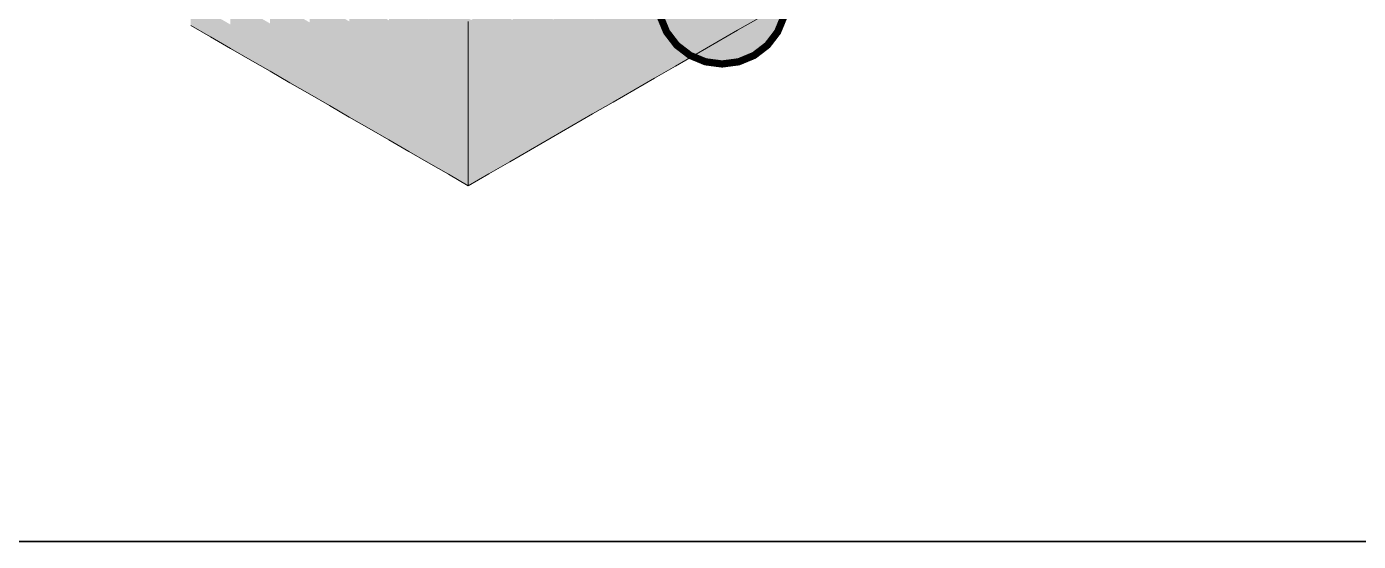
# Model space of a CAD drawing. Header units: metres. Extents: x 349122 to 349453, y 9281252 to 9281971.
# Drawn here: x 349264.218 to 349265.049, y 9281652.95 to 9281653.271 of the extents above; entities that cross this region are included whole.
import ezdxf

# ---------------------------------------------------------------- set-up
doc = ezdxf.new("R2010")
doc.units = ezdxf.units.M
doc.header["$LTSCALE"] = 0.25
doc.layers.add('ISO-3D', color=7, linetype='CONTINUOUS', lineweight=13)
doc.layers.add('ISO-3D-ARISTAS', color=250, linetype='CONTINUOUS', lineweight=13)
doc.layers.add('LLAMADAS-NUM', color=30, linetype='CONTINUOUS', lineweight=25, true_color=0xc05014)
doc.layers.add('PANEL', color=5, linetype='CONTINUOUS', lineweight=35, true_color=0x1f4e79)

msp = doc.modelspace()

# ---------------------------------------------------------------- linework, layer by layer
at = {"layer": 'ISO-3D', "true_color": 0xb7aa8e}
for points in [[(349264.32043, 9281653.272), (349264.3328, 9281653.26486), (349264.32043, 9281653.28663), (349264.3328, 9281653.27949)], [(349264.34517, 9281653.27235), (349264.35754, 9281653.26521), (349264.34517, 9281653.28698), (349264.35754, 9281653.27984)], [(349264.36991, 9281653.2727), (349264.38228, 9281653.26555), (349264.36991, 9281653.28733), (349264.38228, 9281653.28019)], [(349264.39466, 9281653.27305), (349264.40703, 9281653.2659), (349264.39466, 9281653.28768), (349264.40703, 9281653.28054)], [(349264.4194, 9281653.27339), (349264.43177, 9281653.26625), (349264.4194, 9281653.28803), (349264.43177, 9281653.28089)], [(349264.44414, 9281653.27374), (349264.45652, 9281653.2666), (349264.44414, 9281653.28838), (349264.45652, 9281653.28123)], [(349264.46889, 9281653.27409), (349264.48126, 9281653.26695), (349264.46889, 9281653.28872), (349264.48126, 9281653.28158)], [(349264.3328, 9281653.26486), (349264.34517, 9281653.25771), (349264.3328, 9281653.27949), (349264.34517, 9281653.27235)], [(349264.35754, 9281653.26521), (349264.36991, 9281653.25806), (349264.35754, 9281653.27984), (349264.36991, 9281653.2727)], [(349264.38228, 9281653.26555), (349264.39466, 9281653.25841), (349264.38228, 9281653.28019), (349264.39466, 9281653.27305)], [(349264.40703, 9281653.2659), (349264.4194, 9281653.25876), (349264.40703, 9281653.28054), (349264.4194, 9281653.27339)], [(349264.43177, 9281653.26625), (349264.44414, 9281653.25911), (349264.43177, 9281653.28089), (349264.44414, 9281653.27374)], [(349264.45652, 9281653.2666), (349264.46889, 9281653.25946), (349264.45652, 9281653.28123), (349264.46889, 9281653.27409)], [(349264.48126, 9281653.26695), (349264.49363, 9281653.2598), (349264.48126, 9281653.28158), (349264.49363, 9281653.27444)], [(349264.34517, 9281653.25771), (349264.35754, 9281653.25057), (349264.34517, 9281653.27235), (349264.35754, 9281653.26521)], [(349264.36991, 9281653.25806), (349264.38228, 9281653.25092), (349264.36991, 9281653.2727), (349264.38228, 9281653.26555)], [(349264.39466, 9281653.25841), (349264.40703, 9281653.25127), (349264.39466, 9281653.27305), (349264.40703, 9281653.2659)], [(349264.4194, 9281653.25876), (349264.43177, 9281653.25162), (349264.4194, 9281653.27339), (349264.43177, 9281653.26625)], [(349264.44414, 9281653.25911), (349264.45652, 9281653.25197), (349264.44414, 9281653.27374), (349264.45652, 9281653.2666)], [(349264.46889, 9281653.25946), (349264.48126, 9281653.25231), (349264.46889, 9281653.27409), (349264.48126, 9281653.26695)], [(349264.35754, 9281653.25057), (349264.36991, 9281653.24343), (349264.35754, 9281653.26521), (349264.36991, 9281653.25806)], [(349264.38228, 9281653.25092), (349264.39466, 9281653.24378), (349264.38228, 9281653.26555), (349264.39466, 9281653.25841)], [(349264.40703, 9281653.25127), (349264.4194, 9281653.24413), (349264.40703, 9281653.2659), (349264.4194, 9281653.25876)], [(349264.43177, 9281653.25162), (349264.44414, 9281653.24447), (349264.43177, 9281653.26625), (349264.44414, 9281653.25911)], [(349264.45652, 9281653.25197), (349264.46889, 9281653.24482), (349264.45652, 9281653.2666), (349264.46889, 9281653.25946)], [(349264.48126, 9281653.25231), (349264.49363, 9281653.24517), (349264.48126, 9281653.26695), (349264.49363, 9281653.2598)], [(349264.36991, 9281653.24343), (349264.38228, 9281653.23629), (349264.36991, 9281653.25806), (349264.38228, 9281653.25092)], [(349264.39466, 9281653.24378), (349264.40703, 9281653.23663), (349264.39466, 9281653.25841), (349264.40703, 9281653.25127)], [(349264.4194, 9281653.24413), (349264.43177, 9281653.23698), (349264.4194, 9281653.25876), (349264.43177, 9281653.25162)], [(349264.44414, 9281653.24447), (349264.45652, 9281653.23733), (349264.44414, 9281653.25911), (349264.45652, 9281653.25197)], [(349264.46889, 9281653.24482), (349264.48126, 9281653.23768), (349264.46889, 9281653.25946), (349264.48126, 9281653.25231)], [(349264.38228, 9281653.23629), (349264.39466, 9281653.22914), (349264.38228, 9281653.25092), (349264.39466, 9281653.24378)], [(349264.40703, 9281653.23663), (349264.4194, 9281653.22949), (349264.40703, 9281653.25127), (349264.4194, 9281653.24413)], [(349264.43177, 9281653.23698), (349264.44414, 9281653.22984), (349264.43177, 9281653.25162), (349264.44414, 9281653.24447)], [(349264.44414, 9281653.22984), (349264.45652, 9281653.2227), (349264.44414, 9281653.24447), (349264.45652, 9281653.23733)], [(349264.45652, 9281653.23733), (349264.46889, 9281653.23019), (349264.45652, 9281653.25197), (349264.46889, 9281653.24482)], [(349264.46889, 9281653.23019), (349264.48126, 9281653.22305), (349264.46889, 9281653.24482), (349264.48126, 9281653.23768)], [(349264.48126, 9281653.23768), (349264.49363, 9281653.23054), (349264.48126, 9281653.25231), (349264.49363, 9281653.24517)], [(349264.39466, 9281653.22914), (349264.40703, 9281653.222), (349264.39466, 9281653.24378), (349264.40703, 9281653.23663)], [(349264.40703, 9281653.222), (349264.4194, 9281653.21486), (349264.40703, 9281653.23663), (349264.4194, 9281653.22949)], [(349264.4194, 9281653.22949), (349264.43177, 9281653.22235), (349264.4194, 9281653.24413), (349264.43177, 9281653.23698)], [(349264.43177, 9281653.22235), (349264.44414, 9281653.21521), (349264.43177, 9281653.23698), (349264.44414, 9281653.22984)], [(349264.45652, 9281653.2227), (349264.46889, 9281653.21555), (349264.45652, 9281653.23733), (349264.46889, 9281653.23019)], [(349264.48126, 9281653.22305), (349264.49363, 9281653.2159), (349264.48126, 9281653.23768), (349264.49363, 9281653.23054)], [(349264.4194, 9281653.21486), (349264.43177, 9281653.20771), (349264.4194, 9281653.22949), (349264.43177, 9281653.22235)], [(349264.44414, 9281653.21521), (349264.45652, 9281653.20806), (349264.44414, 9281653.22984), (349264.45652, 9281653.2227)], [(349264.46889, 9281653.21555), (349264.48126, 9281653.20841), (349264.46889, 9281653.23019), (349264.48126, 9281653.22305)], [(349264.43177, 9281653.20771), (349264.44414, 9281653.20057), (349264.43177, 9281653.22235), (349264.44414, 9281653.21521)], [(349264.45652, 9281653.20806), (349264.46889, 9281653.20092), (349264.45652, 9281653.2227), (349264.46889, 9281653.21555)], [(349264.48126, 9281653.20841), (349264.49363, 9281653.20127), (349264.48126, 9281653.22305), (349264.49363, 9281653.2159)], [(349264.44414, 9281653.20057), (349264.45652, 9281653.19343), (349264.44414, 9281653.21521), (349264.45652, 9281653.20806)], [(349264.46889, 9281653.20092), (349264.48126, 9281653.19378), (349264.46889, 9281653.21555), (349264.48126, 9281653.20841)], [(349264.45652, 9281653.19343), (349264.46889, 9281653.18629), (349264.45652, 9281653.20806), (349264.46889, 9281653.20092)], [(349264.48126, 9281653.19378), (349264.49363, 9281653.18663), (349264.48126, 9281653.20841), (349264.49363, 9281653.20127)], [(349264.46889, 9281653.18629), (349264.48126, 9281653.17914), (349264.46889, 9281653.20092), (349264.48126, 9281653.19378)], [(349264.48126, 9281653.17914), (349264.49363, 9281653.172), (349264.48126, 9281653.19378), (349264.49363, 9281653.18663)]]:
    msp.add_solid(points, dxfattribs=at)
at = {"layer": 'ISO-3D', "true_color": 0x8e8d88}
for points in [[(349264.51948, 9281653.27473), (349264.50656, 9281653.26727), (349264.51948, 9281653.28937), (349264.50656, 9281653.2819)], [(349264.54534, 9281653.27502), (349264.53241, 9281653.26756), (349264.54534, 9281653.28966), (349264.53241, 9281653.2822)], [(349264.57119, 9281653.27532), (349264.55827, 9281653.26785), (349264.57119, 9281653.28995), (349264.55827, 9281653.28249)], [(349264.59705, 9281653.27561), (349264.58412, 9281653.26815), (349264.59705, 9281653.29024), (349264.58412, 9281653.28278)], [(349264.6229, 9281653.2759), (349264.60997, 9281653.26844), (349264.6229, 9281653.29054), (349264.60997, 9281653.28307)], [(349264.64875, 9281653.2762), (349264.63583, 9281653.26873), (349264.64875, 9281653.29083), (349264.63583, 9281653.28337)], [(349264.67461, 9281653.27649), (349264.66168, 9281653.26902), (349264.67461, 9281653.29112), (349264.66168, 9281653.28366)], [(349264.50656, 9281653.26727), (349264.49363, 9281653.2598), (349264.50656, 9281653.2819), (349264.49363, 9281653.27444)], [(349264.53241, 9281653.26756), (349264.51948, 9281653.2601), (349264.53241, 9281653.2822), (349264.51948, 9281653.27473)], [(349264.55827, 9281653.26785), (349264.54534, 9281653.26039), (349264.55827, 9281653.28249), (349264.54534, 9281653.27502)], [(349264.58412, 9281653.26815), (349264.57119, 9281653.26068), (349264.58412, 9281653.28278), (349264.57119, 9281653.27532)], [(349264.60997, 9281653.26844), (349264.59705, 9281653.26098), (349264.60997, 9281653.28307), (349264.59705, 9281653.27561)], [(349264.63583, 9281653.26873), (349264.6229, 9281653.26127), (349264.63583, 9281653.28337), (349264.6229, 9281653.2759)], [(349264.66168, 9281653.26902), (349264.64875, 9281653.26156), (349264.66168, 9281653.28366), (349264.64875, 9281653.2762)], [(349264.51948, 9281653.2601), (349264.50656, 9281653.25263), (349264.51948, 9281653.27473), (349264.50656, 9281653.26727)], [(349264.54534, 9281653.26039), (349264.53241, 9281653.25293), (349264.54534, 9281653.27502), (349264.53241, 9281653.26756)], [(349264.57119, 9281653.26068), (349264.55827, 9281653.25322), (349264.57119, 9281653.27532), (349264.55827, 9281653.26785)], [(349264.59705, 9281653.26098), (349264.58412, 9281653.25351), (349264.59705, 9281653.27561), (349264.58412, 9281653.26815)], [(349264.6229, 9281653.26127), (349264.60997, 9281653.2538), (349264.6229, 9281653.2759), (349264.60997, 9281653.26844)], [(349264.64875, 9281653.26156), (349264.63583, 9281653.2541), (349264.64875, 9281653.2762), (349264.63583, 9281653.26873)], [(349264.50656, 9281653.25263), (349264.49363, 9281653.24517), (349264.50656, 9281653.26727), (349264.49363, 9281653.2598)], [(349264.53241, 9281653.25293), (349264.51948, 9281653.24546), (349264.53241, 9281653.26756), (349264.51948, 9281653.2601)], [(349264.55827, 9281653.25322), (349264.54534, 9281653.24576), (349264.55827, 9281653.26785), (349264.54534, 9281653.26039)], [(349264.58412, 9281653.25351), (349264.57119, 9281653.24605), (349264.58412, 9281653.26815), (349264.57119, 9281653.26068)], [(349264.59705, 9281653.24634), (349264.58412, 9281653.23888), (349264.59705, 9281653.26098), (349264.58412, 9281653.25351)], [(349264.60997, 9281653.2538), (349264.59705, 9281653.24634), (349264.60997, 9281653.26844), (349264.59705, 9281653.26098)], [(349264.6229, 9281653.24663), (349264.60997, 9281653.23917), (349264.6229, 9281653.26127), (349264.60997, 9281653.2538)], [(349264.63583, 9281653.2541), (349264.6229, 9281653.24663), (349264.63583, 9281653.26873), (349264.6229, 9281653.26127)], [(349264.51948, 9281653.24546), (349264.50656, 9281653.238), (349264.51948, 9281653.2601), (349264.50656, 9281653.25263)], [(349264.53241, 9281653.23829), (349264.51948, 9281653.23083), (349264.53241, 9281653.25293), (349264.51948, 9281653.24546)], [(349264.54534, 9281653.24576), (349264.53241, 9281653.23829), (349264.54534, 9281653.26039), (349264.53241, 9281653.25293)], [(349264.55827, 9281653.23859), (349264.54534, 9281653.23112), (349264.55827, 9281653.25322), (349264.54534, 9281653.24576)], [(349264.57119, 9281653.24605), (349264.55827, 9281653.23859), (349264.57119, 9281653.26068), (349264.55827, 9281653.25322)], [(349264.58412, 9281653.23888), (349264.57119, 9281653.23141), (349264.58412, 9281653.25351), (349264.57119, 9281653.24605)], [(349264.60997, 9281653.23917), (349264.59705, 9281653.23171), (349264.60997, 9281653.2538), (349264.59705, 9281653.24634)], [(349264.50656, 9281653.238), (349264.49363, 9281653.23054), (349264.50656, 9281653.25263), (349264.49363, 9281653.24517)], [(349264.51948, 9281653.23083), (349264.50656, 9281653.22337), (349264.51948, 9281653.24546), (349264.50656, 9281653.238)], [(349264.54534, 9281653.23112), (349264.53241, 9281653.22366), (349264.54534, 9281653.24576), (349264.53241, 9281653.23829)], [(349264.57119, 9281653.23141), (349264.55827, 9281653.22395), (349264.57119, 9281653.24605), (349264.55827, 9281653.23859)], [(349264.59705, 9281653.23171), (349264.58412, 9281653.22424), (349264.59705, 9281653.24634), (349264.58412, 9281653.23888)], [(349264.50656, 9281653.22337), (349264.49363, 9281653.2159), (349264.50656, 9281653.238), (349264.49363, 9281653.23054)], [(349264.53241, 9281653.22366), (349264.51948, 9281653.2162), (349264.53241, 9281653.23829), (349264.51948, 9281653.23083)], [(349264.55827, 9281653.22395), (349264.54534, 9281653.21649), (349264.55827, 9281653.23859), (349264.54534, 9281653.23112)], [(349264.58412, 9281653.22424), (349264.57119, 9281653.21678), (349264.58412, 9281653.23888), (349264.57119, 9281653.23141)], [(349264.51948, 9281653.2162), (349264.50656, 9281653.20873), (349264.51948, 9281653.23083), (349264.50656, 9281653.22337)], [(349264.54534, 9281653.21649), (349264.53241, 9281653.20902), (349264.54534, 9281653.23112), (349264.53241, 9281653.22366)], [(349264.57119, 9281653.21678), (349264.55827, 9281653.20932), (349264.57119, 9281653.23141), (349264.55827, 9281653.22395)], [(349264.50656, 9281653.20873), (349264.49363, 9281653.20127), (349264.50656, 9281653.22337), (349264.49363, 9281653.2159)], [(349264.53241, 9281653.20902), (349264.51948, 9281653.20156), (349264.53241, 9281653.22366), (349264.51948, 9281653.2162)], [(349264.55827, 9281653.20932), (349264.54534, 9281653.20185), (349264.55827, 9281653.22395), (349264.54534, 9281653.21649)], [(349264.51948, 9281653.20156), (349264.50656, 9281653.1941), (349264.51948, 9281653.2162), (349264.50656, 9281653.20873)], [(349264.54534, 9281653.20185), (349264.53241, 9281653.19439), (349264.54534, 9281653.21649), (349264.53241, 9281653.20902)], [(349264.50656, 9281653.1941), (349264.49363, 9281653.18663), (349264.50656, 9281653.20873), (349264.49363, 9281653.20127)], [(349264.53241, 9281653.19439), (349264.51948, 9281653.18693), (349264.53241, 9281653.20902), (349264.51948, 9281653.20156)], [(349264.51948, 9281653.18693), (349264.50656, 9281653.17946), (349264.51948, 9281653.20156), (349264.50656, 9281653.1941)], [(349264.50656, 9281653.17946), (349264.49363, 9281653.172), (349264.50656, 9281653.1941), (349264.49363, 9281653.18663)]]:
    msp.add_solid(points, dxfattribs=at)
at = {"layer": 'ISO-3D', "true_color": 0xb0aea8}
for points in [[(349264.33335, 9281653.27946), (349264.34572, 9281653.27232), (349264.32043, 9281653.272), (349264.3328, 9281653.26486)], [(349264.35865, 9281653.27978), (349264.37102, 9281653.27264), (349264.34572, 9281653.27232), (349264.3581, 9281653.26518)], [(349264.38395, 9281653.2801), (349264.39632, 9281653.27296), (349264.37102, 9281653.27264), (349264.3834, 9281653.2655)], [(349264.40925, 9281653.28043), (349264.42162, 9281653.27328), (349264.39632, 9281653.27296), (349264.40869, 9281653.26582)], [(349264.43455, 9281653.28075), (349264.44692, 9281653.2736), (349264.42162, 9281653.27328), (349264.43399, 9281653.26614)], [(349264.45985, 9281653.28107), (349264.47222, 9281653.27392), (349264.44692, 9281653.2736), (349264.45929, 9281653.26646)], [(349264.48515, 9281653.28139), (349264.49752, 9281653.27424), (349264.47222, 9281653.27392), (349264.48459, 9281653.26678)], [(349264.51044, 9281653.28171), (349264.52282, 9281653.27456), (349264.49752, 9281653.27424), (349264.50989, 9281653.2671)], [(349264.53574, 9281653.28203), (349264.54811, 9281653.27489), (349264.52282, 9281653.27456), (349264.53519, 9281653.26742)], [(349264.56104, 9281653.28235), (349264.57341, 9281653.27521), (349264.54811, 9281653.27489), (349264.56049, 9281653.26774)], [(349264.58634, 9281653.28267), (349264.59871, 9281653.27553), (349264.57341, 9281653.27521), (349264.58579, 9281653.26806)], [(349264.61164, 9281653.28299), (349264.62401, 9281653.27585), (349264.59871, 9281653.27553), (349264.61108, 9281653.26838)], [(349264.63694, 9281653.28331), (349264.64931, 9281653.27617), (349264.62401, 9281653.27585), (349264.63638, 9281653.2687)], [(349264.66224, 9281653.28363), (349264.67461, 9281653.27649), (349264.64931, 9281653.27617), (349264.66168, 9281653.26902)], [(349264.34572, 9281653.27232), (349264.3581, 9281653.26518), (349264.3328, 9281653.26486), (349264.34517, 9281653.25771)], [(349264.37102, 9281653.27264), (349264.3834, 9281653.2655), (349264.3581, 9281653.26518), (349264.37047, 9281653.25803)], [(349264.39632, 9281653.27296), (349264.40869, 9281653.26582), (349264.3834, 9281653.2655), (349264.39577, 9281653.25836)], [(349264.42162, 9281653.27328), (349264.43399, 9281653.26614), (349264.40869, 9281653.26582), (349264.42107, 9281653.25868)], [(349264.44692, 9281653.2736), (349264.45929, 9281653.26646), (349264.43399, 9281653.26614), (349264.44636, 9281653.259)], [(349264.47222, 9281653.27392), (349264.48459, 9281653.26678), (349264.45929, 9281653.26646), (349264.47166, 9281653.25932)], [(349264.49752, 9281653.27424), (349264.50989, 9281653.2671), (349264.48459, 9281653.26678), (349264.49696, 9281653.25964)], [(349264.52282, 9281653.27456), (349264.53519, 9281653.26742), (349264.50989, 9281653.2671), (349264.52226, 9281653.25996)], [(349264.54811, 9281653.27489), (349264.56049, 9281653.26774), (349264.53519, 9281653.26742), (349264.54756, 9281653.26028)], [(349264.57341, 9281653.27521), (349264.58579, 9281653.26806), (349264.56049, 9281653.26774), (349264.57286, 9281653.2606)], [(349264.59871, 9281653.27553), (349264.61108, 9281653.26838), (349264.58579, 9281653.26806), (349264.59816, 9281653.26092)], [(349264.62401, 9281653.27585), (349264.63638, 9281653.2687), (349264.61108, 9281653.26838), (349264.62346, 9281653.26124)], [(349264.64931, 9281653.27617), (349264.66168, 9281653.26902), (349264.63638, 9281653.2687), (349264.64875, 9281653.26156)], [(349264.3581, 9281653.26518), (349264.37047, 9281653.25803), (349264.34517, 9281653.25771), (349264.35754, 9281653.25057)], [(349264.3834, 9281653.2655), (349264.39577, 9281653.25836), (349264.37047, 9281653.25803), (349264.38284, 9281653.25089)], [(349264.40869, 9281653.26582), (349264.42107, 9281653.25868), (349264.39577, 9281653.25836), (349264.40814, 9281653.25121)], [(349264.43399, 9281653.26614), (349264.44636, 9281653.259), (349264.42107, 9281653.25868), (349264.43344, 9281653.25153)], [(349264.45929, 9281653.26646), (349264.47166, 9281653.25932), (349264.44636, 9281653.259), (349264.45874, 9281653.25185)], [(349264.48459, 9281653.26678), (349264.49696, 9281653.25964), (349264.47166, 9281653.25932), (349264.48404, 9281653.25217)], [(349264.50989, 9281653.2671), (349264.52226, 9281653.25996), (349264.49696, 9281653.25964), (349264.50933, 9281653.25249)], [(349264.53519, 9281653.26742), (349264.54756, 9281653.26028), (349264.52226, 9281653.25996), (349264.53463, 9281653.25282)], [(349264.56049, 9281653.26774), (349264.57286, 9281653.2606), (349264.54756, 9281653.26028), (349264.55993, 9281653.25314)], [(349264.58579, 9281653.26806), (349264.59816, 9281653.26092), (349264.57286, 9281653.2606), (349264.58523, 9281653.25346)], [(349264.61108, 9281653.26838), (349264.62346, 9281653.26124), (349264.59816, 9281653.26092), (349264.61053, 9281653.25378)], [(349264.62346, 9281653.26124), (349264.63583, 9281653.2541), (349264.61053, 9281653.25378), (349264.6229, 9281653.24663)], [(349264.63638, 9281653.2687), (349264.64875, 9281653.26156), (349264.62346, 9281653.26124), (349264.63583, 9281653.2541)], [(349264.37047, 9281653.25803), (349264.38284, 9281653.25089), (349264.35754, 9281653.25057), (349264.36991, 9281653.24343)], [(349264.39577, 9281653.25836), (349264.40814, 9281653.25121), (349264.38284, 9281653.25089), (349264.39521, 9281653.24375)], [(349264.42107, 9281653.25868), (349264.43344, 9281653.25153), (349264.40814, 9281653.25121), (349264.42051, 9281653.24407)], [(349264.44636, 9281653.259), (349264.45874, 9281653.25185), (349264.43344, 9281653.25153), (349264.44581, 9281653.24439)], [(349264.47166, 9281653.25932), (349264.48404, 9281653.25217), (349264.45874, 9281653.25185), (349264.47111, 9281653.24471)], [(349264.49696, 9281653.25964), (349264.50933, 9281653.25249), (349264.48404, 9281653.25217), (349264.49641, 9281653.24503)], [(349264.52226, 9281653.25996), (349264.53463, 9281653.25282), (349264.50933, 9281653.25249), (349264.52171, 9281653.24535)], [(349264.53463, 9281653.25282), (349264.547, 9281653.24567), (349264.52171, 9281653.24535), (349264.53408, 9281653.23821)], [(349264.54756, 9281653.26028), (349264.55993, 9281653.25314), (349264.53463, 9281653.25282), (349264.547, 9281653.24567)], [(349264.55993, 9281653.25314), (349264.5723, 9281653.24599), (349264.547, 9281653.24567), (349264.55938, 9281653.23853)], [(349264.57286, 9281653.2606), (349264.58523, 9281653.25346), (349264.55993, 9281653.25314), (349264.5723, 9281653.24599)], [(349264.58523, 9281653.25346), (349264.5976, 9281653.24631), (349264.5723, 9281653.24599), (349264.58468, 9281653.23885)], [(349264.59816, 9281653.26092), (349264.61053, 9281653.25378), (349264.58523, 9281653.25346), (349264.5976, 9281653.24631)], [(349264.61053, 9281653.25378), (349264.6229, 9281653.24663), (349264.5976, 9281653.24631), (349264.60997, 9281653.23917)], [(349264.38284, 9281653.25089), (349264.39521, 9281653.24375), (349264.36991, 9281653.24343), (349264.38228, 9281653.23629)], [(349264.40814, 9281653.25121), (349264.42051, 9281653.24407), (349264.39521, 9281653.24375), (349264.40758, 9281653.23661)], [(349264.43344, 9281653.25153), (349264.44581, 9281653.24439), (349264.42051, 9281653.24407), (349264.43288, 9281653.23693)], [(349264.44581, 9281653.24439), (349264.45818, 9281653.23725), (349264.43288, 9281653.23693), (349264.44525, 9281653.22978)], [(349264.45874, 9281653.25185), (349264.47111, 9281653.24471), (349264.44581, 9281653.24439), (349264.45818, 9281653.23725)], [(349264.47111, 9281653.24471), (349264.48348, 9281653.23757), (349264.45818, 9281653.23725), (349264.47055, 9281653.2301)], [(349264.48404, 9281653.25217), (349264.49641, 9281653.24503), (349264.47111, 9281653.24471), (349264.48348, 9281653.23757)], [(349264.49641, 9281653.24503), (349264.50878, 9281653.23789), (349264.48348, 9281653.23757), (349264.49585, 9281653.23043)], [(349264.50933, 9281653.25249), (349264.52171, 9281653.24535), (349264.49641, 9281653.24503), (349264.50878, 9281653.23789)], [(349264.52171, 9281653.24535), (349264.53408, 9281653.23821), (349264.50878, 9281653.23789), (349264.52115, 9281653.23075)], [(349264.547, 9281653.24567), (349264.55938, 9281653.23853), (349264.53408, 9281653.23821), (349264.54645, 9281653.23107)], [(349264.5723, 9281653.24599), (349264.58468, 9281653.23885), (349264.55938, 9281653.23853), (349264.57175, 9281653.23139)], [(349264.5976, 9281653.24631), (349264.60997, 9281653.23917), (349264.58468, 9281653.23885), (349264.59705, 9281653.23171)], [(349264.39521, 9281653.24375), (349264.40758, 9281653.23661), (349264.38228, 9281653.23629), (349264.39466, 9281653.22914)], [(349264.40758, 9281653.23661), (349264.41996, 9281653.22946), (349264.39466, 9281653.22914), (349264.40703, 9281653.222)], [(349264.42051, 9281653.24407), (349264.43288, 9281653.23693), (349264.40758, 9281653.23661), (349264.41996, 9281653.22946)], [(349264.43288, 9281653.23693), (349264.44525, 9281653.22978), (349264.41996, 9281653.22946), (349264.43233, 9281653.22232)], [(349264.45818, 9281653.23725), (349264.47055, 9281653.2301), (349264.44525, 9281653.22978), (349264.45763, 9281653.22264)], [(349264.48348, 9281653.23757), (349264.49585, 9281653.23043), (349264.47055, 9281653.2301), (349264.48292, 9281653.22296)], [(349264.50878, 9281653.23789), (349264.52115, 9281653.23075), (349264.49585, 9281653.23043), (349264.50822, 9281653.22328)], [(349264.53408, 9281653.23821), (349264.54645, 9281653.23107), (349264.52115, 9281653.23075), (349264.53352, 9281653.2236)], [(349264.55938, 9281653.23853), (349264.57175, 9281653.23139), (349264.54645, 9281653.23107), (349264.55882, 9281653.22392)], [(349264.58468, 9281653.23885), (349264.59705, 9281653.23171), (349264.57175, 9281653.23139), (349264.58412, 9281653.22424)], [(349264.41996, 9281653.22946), (349264.43233, 9281653.22232), (349264.40703, 9281653.222), (349264.4194, 9281653.21486)], [(349264.44525, 9281653.22978), (349264.45763, 9281653.22264), (349264.43233, 9281653.22232), (349264.4447, 9281653.21518)], [(349264.47055, 9281653.2301), (349264.48292, 9281653.22296), (349264.45763, 9281653.22264), (349264.47, 9281653.2155)], [(349264.49585, 9281653.23043), (349264.50822, 9281653.22328), (349264.48292, 9281653.22296), (349264.4953, 9281653.21582)], [(349264.52115, 9281653.23075), (349264.53352, 9281653.2236), (349264.50822, 9281653.22328), (349264.5206, 9281653.21614)], [(349264.54645, 9281653.23107), (349264.55882, 9281653.22392), (349264.53352, 9281653.2236), (349264.54589, 9281653.21646)], [(349264.57175, 9281653.23139), (349264.58412, 9281653.22424), (349264.55882, 9281653.22392), (349264.57119, 9281653.21678)], [(349264.43233, 9281653.22232), (349264.4447, 9281653.21518), (349264.4194, 9281653.21486), (349264.43177, 9281653.20771)], [(349264.45763, 9281653.22264), (349264.47, 9281653.2155), (349264.4447, 9281653.21518), (349264.45707, 9281653.20803)], [(349264.48292, 9281653.22296), (349264.4953, 9281653.21582), (349264.47, 9281653.2155), (349264.48237, 9281653.20836)], [(349264.50822, 9281653.22328), (349264.5206, 9281653.21614), (349264.4953, 9281653.21582), (349264.50767, 9281653.20868)], [(349264.53352, 9281653.2236), (349264.54589, 9281653.21646), (349264.5206, 9281653.21614), (349264.53297, 9281653.209)], [(349264.55882, 9281653.22392), (349264.57119, 9281653.21678), (349264.54589, 9281653.21646), (349264.55827, 9281653.20932)], [(349264.4447, 9281653.21518), (349264.45707, 9281653.20803), (349264.43177, 9281653.20771), (349264.44414, 9281653.20057)], [(349264.47, 9281653.2155), (349264.48237, 9281653.20836), (349264.45707, 9281653.20803), (349264.46944, 9281653.20089)], [(349264.4953, 9281653.21582), (349264.50767, 9281653.20868), (349264.48237, 9281653.20836), (349264.49474, 9281653.20121)], [(349264.5206, 9281653.21614), (349264.53297, 9281653.209), (349264.50767, 9281653.20868), (349264.52004, 9281653.20153)], [(349264.54589, 9281653.21646), (349264.55827, 9281653.20932), (349264.53297, 9281653.209), (349264.54534, 9281653.20185)], [(349264.45707, 9281653.20803), (349264.46944, 9281653.20089), (349264.44414, 9281653.20057), (349264.45652, 9281653.19343)], [(349264.48237, 9281653.20836), (349264.49474, 9281653.20121), (349264.46944, 9281653.20089), (349264.48181, 9281653.19375)], [(349264.50767, 9281653.20868), (349264.52004, 9281653.20153), (349264.49474, 9281653.20121), (349264.50711, 9281653.19407)], [(349264.53297, 9281653.209), (349264.54534, 9281653.20185), (349264.52004, 9281653.20153), (349264.53241, 9281653.19439)], [(349264.46944, 9281653.20089), (349264.48181, 9281653.19375), (349264.45652, 9281653.19343), (349264.46889, 9281653.18629)], [(349264.49474, 9281653.20121), (349264.50711, 9281653.19407), (349264.48181, 9281653.19375), (349264.49419, 9281653.18661)], [(349264.52004, 9281653.20153), (349264.53241, 9281653.19439), (349264.50711, 9281653.19407), (349264.51948, 9281653.18693)], [(349264.48181, 9281653.19375), (349264.49419, 9281653.18661), (349264.46889, 9281653.18629), (349264.48126, 9281653.17914)], [(349264.49419, 9281653.18661), (349264.50656, 9281653.17946), (349264.48126, 9281653.17914), (349264.49363, 9281653.172)], [(349264.50711, 9281653.19407), (349264.51948, 9281653.18693), (349264.49419, 9281653.18661), (349264.50656, 9281653.17946)]]:
    msp.add_solid(points, dxfattribs=at)
at = {"layer": 'ISO-3D-ARISTAS', "color": 250}
for p, q in [((349264.3328, 9281653.26486), (349264.32043, 9281653.272)), ((349264.32043, 9281653.272), (349264.3328, 9281653.26486)), ((349264.49363, 9281653.2598), (349264.49363, 9281653.27444)), ((349264.49363, 9281653.2598), (349264.49363, 9281653.27444)), ((349264.67461, 9281653.27649), (349264.66168, 9281653.26902)), ((349264.67461, 9281653.27649), (349264.66168, 9281653.26902)), ((349264.34517, 9281653.25771), (349264.3328, 9281653.26486)), ((349264.3328, 9281653.26486), (349264.34517, 9281653.25771)), ((349264.64875, 9281653.26156), (349264.63583, 9281653.2541)), ((349264.64875, 9281653.26156), (349264.63583, 9281653.2541)), ((349264.66168, 9281653.26902), (349264.64875, 9281653.26156)), ((349264.66168, 9281653.26902), (349264.64875, 9281653.26156)), ((349264.35754, 9281653.25057), (349264.34517, 9281653.25771)), ((349264.34517, 9281653.25771), (349264.35754, 9281653.25057)), ((349264.49363, 9281653.24517), (349264.49363, 9281653.2598)), ((349264.49363, 9281653.24517), (349264.49363, 9281653.2598)), ((349264.63583, 9281653.2541), (349264.6229, 9281653.24663)), ((349264.63583, 9281653.2541), (349264.6229, 9281653.24663)), ((349264.36991, 9281653.24343), (349264.35754, 9281653.25057)), ((349264.35754, 9281653.25057), (349264.36991, 9281653.24343)), ((349264.49363, 9281653.23054), (349264.49363, 9281653.24517)), ((349264.49363, 9281653.23054), (349264.49363, 9281653.24517)), ((349264.6229, 9281653.24663), (349264.60997, 9281653.23917)), ((349264.6229, 9281653.24663), (349264.60997, 9281653.23917)), ((349264.38228, 9281653.23629), (349264.36991, 9281653.24343)), ((349264.36991, 9281653.24343), (349264.38228, 9281653.23629)), ((349264.39466, 9281653.22914), (349264.38228, 9281653.23629)), ((349264.38228, 9281653.23629), (349264.39466, 9281653.22914)), ((349264.60997, 9281653.23917), (349264.59705, 9281653.23171)), ((349264.60997, 9281653.23917), (349264.59705, 9281653.23171)), ((349264.40703, 9281653.222), (349264.39466, 9281653.22914)), ((349264.39466, 9281653.22914), (349264.40703, 9281653.222)), ((349264.49363, 9281653.2159), (349264.49363, 9281653.23054)), ((349264.49363, 9281653.2159), (349264.49363, 9281653.23054)), ((349264.59705, 9281653.23171), (349264.58412, 9281653.22424)), ((349264.59705, 9281653.23171), (349264.58412, 9281653.22424)), ((349264.4194, 9281653.21486), (349264.40703, 9281653.222)), ((349264.40703, 9281653.222), (349264.4194, 9281653.21486)), ((349264.58412, 9281653.22424), (349264.57119, 9281653.21678)), ((349264.58412, 9281653.22424), (349264.57119, 9281653.21678)), ((349264.43177, 9281653.20771), (349264.4194, 9281653.21486)), ((349264.4194, 9281653.21486), (349264.43177, 9281653.20771)), ((349264.49363, 9281653.20127), (349264.49363, 9281653.2159)), ((349264.49363, 9281653.20127), (349264.49363, 9281653.2159)), ((349264.57119, 9281653.21678), (349264.55827, 9281653.20932)), ((349264.57119, 9281653.21678), (349264.55827, 9281653.20932)), ((349264.44414, 9281653.20057), (349264.43177, 9281653.20771)), ((349264.43177, 9281653.20771), (349264.44414, 9281653.20057)), ((349264.55827, 9281653.20932), (349264.54534, 9281653.20185)), ((349264.55827, 9281653.20932), (349264.54534, 9281653.20185)), ((349264.45652, 9281653.19343), (349264.44414, 9281653.20057)), ((349264.44414, 9281653.20057), (349264.45652, 9281653.19343)), ((349264.49363, 9281653.18663), (349264.49363, 9281653.20127)), ((349264.49363, 9281653.18663), (349264.49363, 9281653.20127)), ((349264.54534, 9281653.20185), (349264.53241, 9281653.19439)), ((349264.54534, 9281653.20185), (349264.53241, 9281653.19439)), ((349264.46889, 9281653.18629), (349264.45652, 9281653.19343)), ((349264.45652, 9281653.19343), (349264.46889, 9281653.18629)), ((349264.48126, 9281653.17914), (349264.46889, 9281653.18629)), ((349264.46889, 9281653.18629), (349264.48126, 9281653.17914)), ((349264.49363, 9281653.172), (349264.49363, 9281653.18663)), ((349264.49363, 9281653.172), (349264.49363, 9281653.18663)), ((349264.51948, 9281653.18693), (349264.50656, 9281653.17946)), ((349264.51948, 9281653.18693), (349264.50656, 9281653.17946)), ((349264.53241, 9281653.19439), (349264.51948, 9281653.18693)), ((349264.53241, 9281653.19439), (349264.51948, 9281653.18693)), ((349264.49363, 9281653.172), (349264.48126, 9281653.17914)), ((349264.48126, 9281653.17914), (349264.49363, 9281653.172)), ((349264.50656, 9281653.17946), (349264.49363, 9281653.172)), ((349264.50656, 9281653.17946), (349264.49363, 9281653.172))]:
    msp.add_line(p, q, dxfattribs=at)
at = {"layer": 'LLAMADAS-NUM', "const_width": 0.0045}
msp.add_lwpolyline([(349264.69206, 9281653.288), (349264.6907, 9281653.29835), (349264.6867, 9281653.308), (349264.68035, 9281653.31628), (349264.67206, 9281653.32264), (349264.66241, 9281653.32664), (349264.65206, 9281653.328), (349264.64171, 9281653.32664), (349264.63206, 9281653.32264), (349264.62378, 9281653.31628), (349264.61742, 9281653.308), (349264.61342, 9281653.29835), (349264.61206, 9281653.288), (349264.61342, 9281653.27765), (349264.61742, 9281653.268), (349264.62378, 9281653.25972), (349264.63206, 9281653.25336), (349264.64171, 9281653.24936), (349264.65206, 9281653.248), (349264.66241, 9281653.24936), (349264.67206, 9281653.25336), (349264.68035, 9281653.25972), (349264.6867, 9281653.268), (349264.6907, 9281653.27765)], close=True, dxfattribs=at)
at = {"layer": 'LLAMADAS-NUM', "true_color": 0xffffff}
for points in [[(349264.69206, 9281653.288), (349264.61342, 9281653.27765), (349264.61742, 9281653.268)], [(349264.69206, 9281653.288), (349264.61742, 9281653.268), (349264.62378, 9281653.25972)], [(349264.69206, 9281653.288), (349264.62378, 9281653.25972), (349264.63206, 9281653.25336)], [(349264.69206, 9281653.288), (349264.63206, 9281653.25336), (349264.64171, 9281653.24936)], [(349264.69206, 9281653.288), (349264.64171, 9281653.24936), (349264.65206, 9281653.248)], [(349264.69206, 9281653.288), (349264.65206, 9281653.248), (349264.66241, 9281653.24936)], [(349264.69206, 9281653.288), (349264.66241, 9281653.24936), (349264.67206, 9281653.25336)], [(349264.69206, 9281653.288), (349264.67206, 9281653.25336), (349264.68035, 9281653.25972)], [(349264.69206, 9281653.288), (349264.68035, 9281653.25972), (349264.6867, 9281653.268)], [(349264.69206, 9281653.288), (349264.6867, 9281653.268), (349264.6907, 9281653.27765)]]:
    msp.add_solid(points, dxfattribs=at)
at = {"layer": 'PANEL'}
msp.add_lwpolyline([(349262.27, 9281652.95), (349266.26, 9281652.95), (349266.26, 9281655.16), (349262.27, 9281655.16)], close=True, dxfattribs=at)

doc.saveas('drawing.dxf')
